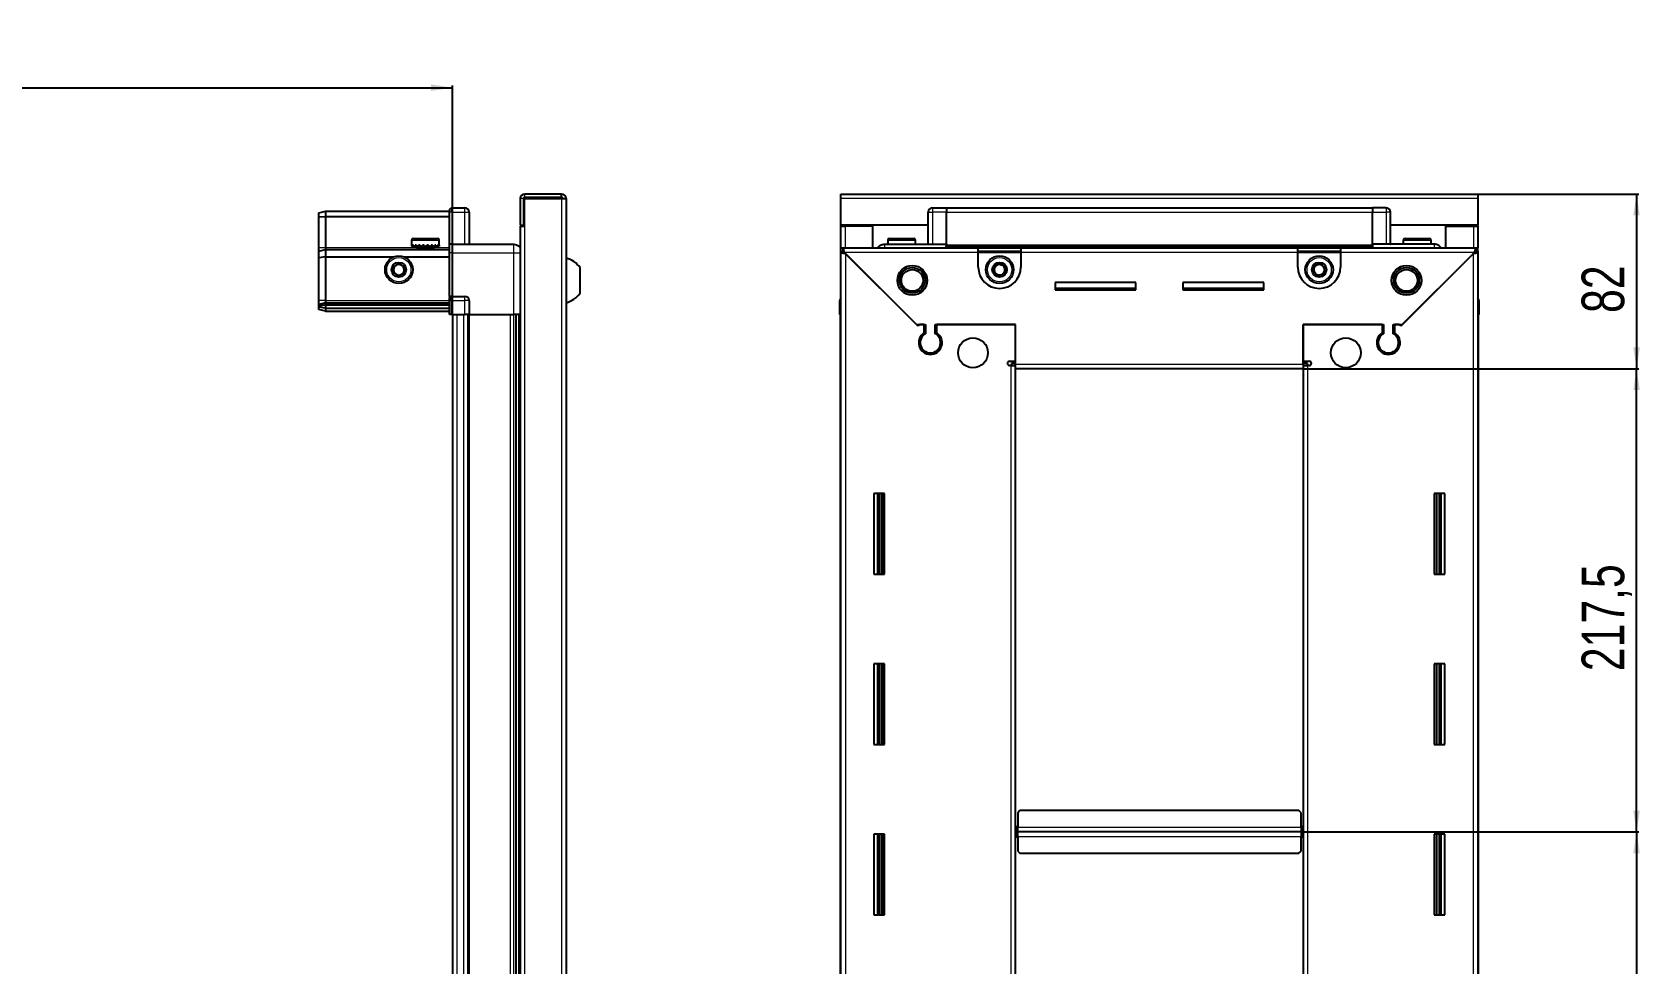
# Model space of a CAD drawing. Header units: millimetres. Extents: x 1014 to 4233, y -2058 to 1238.
# Drawn here: x 3478 to 4233, y 732 to 1169 of the extents above; entities that cross this region are included whole.
import ezdxf

# ---------------------------------------------------------------- set-up
doc = ezdxf.new("R2010")
doc.units = ezdxf.units.MM
doc.layers.add('FORMAT', color=7, linetype='Continuous')
doc.styles.add('SLDTEXTSTYLE0', font='TXT', dxfattribs={"width": 0.75})
doc.dimstyles.new('SLDDIMSTYLE0', dxfattribs={"dimtxt": 20, "dimasz": 10, "dimexe": 0, "dimexo": 0.0625, "dimgap": 5, "dimtad": 2, "dimdec": 1, "dimrnd": 1e-09, "dimzin": 12, "dimdsep": 46, "dimtxsty": 'SLDTEXTSTYLE0', "dimsah": 1, "dimcen": 0.09, "dimadec": 0, "dimazin": 3, "dimtfac": 1, "dimtofl": 0, "dimtmove": 0, "dimatfit": 3, "dimfxl": 0, "dimfrac": 2, "dimtolj": 1, "dimtzin": 12, "dimarcsym": 0})

# ---------------------------------------------------------------- blocks, each defined once
blk = doc.blocks.new('_D_4')
at = {"layer": 'FORMAT'}
for p, q in [((1575.39, 1036.58), (1575.39, 1144.07)), ((1575.39, 1143.07), (3675.39, 1143.07)), ((3675.39, 1036.58), (3675.39, 1144.07))]:
    blk.add_line(p, q, dxfattribs=at)
for points in [[(1575.39, 1143.07), (1585.39, 1141.53), (1585.39, 1144.61)], [(3675.39, 1143.07), (3665.39, 1144.61), (3665.39, 1141.53)]]:
    blk.add_solid(points, dxfattribs=at)
at = {"layer": 'FORMAT', "insert": (2595.84, 1168.85), "char_height": 20, "attachment_point": 1, "style": 'SLDTEXTSTYLE0'}
blk.add_mtext('2100', dxfattribs=at)
blk = doc.blocks.new('_D_5')
at = {"layer": 'FORMAT'}
for p, q in [((4156.76, 1093.07), (4232.25, 1093.07)), ((4231.25, 1093.07), (4231.25, 1011.07)), ((4074.76, 1011.07), (4232.25, 1011.07))]:
    blk.add_line(p, q, dxfattribs=at)
for points in [[(4231.25, 1093.07), (4229.71, 1083.07), (4232.78, 1083.07)], [(4231.25, 1011.07), (4232.78, 1021.07), (4229.71, 1021.07)]]:
    blk.add_solid(points, dxfattribs=at)
at = {"layer": 'FORMAT', "insert": (4205.46, 1037.29), "char_height": 20, "attachment_point": 1, "rotation": 90, "style": 'SLDTEXTSTYLE0'}
blk.add_mtext('82', dxfattribs=at)
blk = doc.blocks.new('_D_6')
at = {"layer": 'FORMAT'}
for p, q in [((4074.76, 1011.07), (4232.25, 1011.07)), ((4231.25, 793.57), (4231.25, 1011.07)), ((4073.76, 793.57), (4232.25, 793.57))]:
    blk.add_line(p, q, dxfattribs=at)
for points in [[(4231.25, 1011.07), (4229.71, 1001.07), (4232.78, 1001.07)], [(4231.25, 793.57), (4232.78, 803.57), (4229.71, 803.57)]]:
    blk.add_solid(points, dxfattribs=at)
at = {"layer": 'FORMAT', "insert": (4205.46, 869.07), "char_height": 20, "attachment_point": 1, "rotation": 90, "style": 'SLDTEXTSTYLE0'}
blk.add_mtext('217,5', dxfattribs=at)
blk = doc.blocks.new('_D_7')
at = {"layer": 'FORMAT'}
for p, q in [((4073.76, 793.57), (4232.25, 793.57)), ((4231.25, 793.57), (4231.25, 593.57)), ((4073.76, 593.57), (4232.25, 593.57))]:
    blk.add_line(p, q, dxfattribs=at)
for points in [[(4231.25, 793.57), (4229.71, 783.57), (4232.78, 783.57)], [(4231.25, 593.57), (4232.78, 603.57), (4229.71, 603.57)]]:
    blk.add_solid(points, dxfattribs=at)
at = {"layer": 'FORMAT', "insert": (4205.46, 671.4), "char_height": 20, "attachment_point": 1, "rotation": 90, "style": 'SLDTEXTSTYLE0'}
blk.add_mtext('200', dxfattribs=at)

msp = doc.modelspace()

# ---------------------------------------------------------------- linework, layer by layer
at = {"color": 7, "linetype": 'Continuous', "lineweight": 25}
for p, q in [((3707.24, 1090.97), (3707.24, 1078.57)), ((3708.74, 1090.97), (3708.74, 1078.57)), ((3709.24, 1078.07), (3709.24, 1090.97)), ((3709.24, 1090.97), (3726.64, 1090.97)), ((3726.64, 1093.07), (3709.34, 1093.07)), ((3726.64, 1091.57), (3709.34, 1091.57)), ((3726.64, 1091.57), (3726.64, 1093.07)), ((3726.64, 1090.97), (3728.74, 1090.97)), ((3728.74, 1090.97), (3728.74, 296.17)), ((3857.75, 1093.07), (4156.75, 1093.07)), ((3857.75, 1090.97), (3857.75, 1093.07)), ((3857.75, 1078.57), (3857.75, 1090.97)), ((4156.75, 1093.07), (4156.75, 1090.97)), ((4156.75, 1090.97), (4156.75, 1078.57)), ((3612.74, 1084.27), (3615.74, 1085.07)), ((3612.74, 1082.42), (3612.74, 1084.27)), ((3612.74, 1082.42), (3615.74, 1082.57)), ((3612.74, 1068.07), (3612.74, 1082.42)), ((3615.74, 1085.07), (3615.74, 1082.57)), ((3615.74, 1085.07), (3674.04, 1085.07)), ((3615.74, 1082.57), (3615.74, 1068.07)), ((3615.74, 1082.57), (3674.04, 1082.57)), ((3674.91, 1086.57), (3674.04, 1086.07)), ((3674.91, 1086.57), (3674.04, 1086.07)), ((3674.04, 1086.07), (3674.04, 1084.57)), ((3674.04, 1069.77), (3674.04, 1084.57)), ((3675.24, 1086.57), (3674.91, 1086.57)), ((3675.24, 1086.57), (3674.91, 1086.57)), ((3675.24, 1084.57), (3675.24, 1086.57)), ((3675.24, 1086.57), (3675.24, 1086.57)), ((3675.24, 1086.57), (3681.24, 1086.57)), ((3675.24, 1084.57), (3675.24, 1069.77)), ((3683.24, 1084.57), (3683.24, 1069.57)), ((3898.75, 1069.57), (3898.75, 1084.57)), ((3899.42, 1086.07), (3899.42, 1086.07)), ((3900.75, 1086.57), (3907.25, 1086.57)), ((3900.75, 1086.57), (3907.25, 1086.57)), ((3907.25, 1086.57), (3907.24, 1086.57)), ((3907.25, 1086.57), (3907.25, 1086.57)), ((3907.25, 1086.57), (3907.25, 1084.57)), ((4107.25, 1086.42), (3907.25, 1086.42)), ((3907.25, 1069.57), (3907.25, 1084.57)), ((4107.25, 1086.57), (4107.25, 1086.57)), ((4113.75, 1086.57), (4107.25, 1086.57)), ((4113.75, 1086.57), (4107.25, 1086.57)), ((4107.25, 1086.57), (4107.25, 1084.57)), ((4107.25, 1069.57), (4107.25, 1084.57)), ((4115.75, 1084.57), (4115.75, 1084.57)), ((4115.75, 1069.57), (4115.75, 1084.57)), ((3657.04, 1072.27), (3668.44, 1072.27)), ((3707.14, 1078.07), (3707.14, 309.07)), ((3707.14, 1078.07), (3709.24, 1078.07)), ((3707.24, 1078.57), (3708.74, 1078.57)), ((3898.75, 1078.57), (3857.75, 1078.57)), ((3857.75, 1078.07), (3857.75, 1078.57)), ((3857.75, 1078.07), (3859.85, 1078.07)), ((3857.75, 1067.82), (3857.75, 1078.07)), ((3859.25, 1078.07), (3859.25, 1078.57)), ((3872.75, 1078.07), (3859.85, 1078.07)), ((3872.75, 1067.82), (3872.75, 1078.07)), ((3880.55, 1072.27), (3891.95, 1072.27)), ((4156.75, 1078.57), (4115.75, 1078.57)), ((4122.55, 1072.27), (4133.95, 1072.27)), ((4141.75, 1067.82), (4141.75, 1078.07)), ((4141.75, 1078.07), (4154.65, 1078.07)), ((4154.65, 1078.07), (4156.75, 1078.07)), ((4155.25, 1078.07), (4155.25, 1078.57)), ((4156.75, 1078.07), (4156.75, 1078.57)), ((4156.75, 1078.07), (4156.75, 1067.82)), ((3612.74, 1066.27), (3612.74, 1068.07)), ((3612.74, 1066.27), (3615.74, 1067.07)), ((3612.74, 1063.24), (3612.74, 1066.27)), ((3615.74, 1068.07), (3615.74, 1067.07)), ((3615.74, 1067.07), (3615.74, 1063.57)), ((3615.74, 1067.07), (3674.04, 1067.07)), ((3656.24, 1071.47), (3656.24, 1068.57)), ((3656.24, 1068.57), (3656.28, 1068.57)), ((3656.4, 1069.07), (3656.28, 1069.07)), ((3656.28, 1069.07), (3656.28, 1068.57)), ((3656.28, 1068.57), (3656.4, 1068.57)), ((3656.4, 1069.07), (3656.4, 1068.57)), ((3656.4, 1068.57), (3656.81, 1068.57)), ((3657.15, 1069.07), (3656.81, 1069.07)), ((3656.81, 1069.07), (3656.81, 1068.57)), ((3656.81, 1068.57), (3657.15, 1068.57)), ((3657.15, 1069.07), (3657.15, 1068.57)), ((3657.15, 1068.57), (3657.92, 1068.57)), ((3658.45, 1069.07), (3657.92, 1069.07)), ((3657.92, 1069.07), (3657.92, 1068.57)), ((3657.92, 1068.57), (3658.45, 1068.57)), ((3658.34, 1068.57), (3658.34, 1068.47)), ((3658.34, 1068.47), (3667.14, 1068.47)), ((3658.45, 1069.07), (3658.45, 1068.57)), ((3658.45, 1068.57), (3659.51, 1068.57)), ((3658.74, 1068.07), (3659.43, 1067.59)), ((3658.74, 1068.07), (3666.74, 1068.07)), ((3659.43, 1067.59), (3658.74, 1067.1)), ((3658.74, 1067.1), (3658.74, 1067.07)), ((3658.74, 1067.1), (3666.74, 1067.1)), ((3659.43, 1067.59), (3666.05, 1067.59)), ((3660.17, 1069.07), (3659.51, 1069.07)), ((3659.51, 1069.07), (3659.51, 1068.57)), ((3659.51, 1068.57), (3660.17, 1068.57)), ((3660.17, 1069.07), (3660.17, 1068.57)), ((3660.17, 1068.57), (3661.41, 1068.57)), ((3662.14, 1069.07), (3661.41, 1069.07)), ((3661.41, 1069.07), (3661.41, 1068.57)), ((3661.41, 1068.57), (3661.84, 1068.57)), ((3661.84, 1069.07), (3661.84, 1068.57)), ((3662.14, 1069.07), (3662.14, 1068.57)), ((3662.14, 1068.57), (3663.44, 1068.57)), ((3664.17, 1069.07), (3663.44, 1069.07)), ((3663.44, 1069.07), (3663.44, 1068.57)), ((3663.71, 1069.07), (3663.71, 1068.57)), ((3663.71, 1068.57), (3664.17, 1068.57)), ((3664.17, 1069.07), (3664.17, 1068.57)), ((3664.17, 1068.57), (3665.4, 1068.57)), ((3666.06, 1069.07), (3665.4, 1069.07)), ((3665.4, 1069.07), (3665.4, 1068.57)), ((3665.4, 1068.57), (3666.06, 1068.57)), ((3666.05, 1067.59), (3666.74, 1068.07)), ((3666.74, 1067.1), (3666.05, 1067.59)), ((3666.06, 1069.07), (3666.06, 1068.57)), ((3666.06, 1068.57), (3667.1, 1068.57)), ((3666.74, 1067.07), (3666.74, 1067.1)), ((3667.62, 1069.07), (3667.1, 1069.07)), ((3667.1, 1069.07), (3667.1, 1068.57)), ((3667.1, 1068.57), (3667.62, 1068.57)), ((3667.14, 1068.47), (3667.14, 1068.57)), ((3667.62, 1069.07), (3667.62, 1068.57)), ((3667.62, 1068.57), (3668.38, 1068.57)), ((3668.71, 1069.07), (3668.38, 1069.07)), ((3668.38, 1069.07), (3668.38, 1068.57)), ((3668.38, 1068.57), (3668.71, 1068.57)), ((3668.71, 1069.07), (3668.71, 1068.57)), ((3668.71, 1068.57), (3669.11, 1068.57)), ((3669.22, 1069.07), (3669.11, 1069.07)), ((3669.11, 1069.07), (3669.11, 1068.57)), ((3669.11, 1068.57), (3669.22, 1068.57)), ((3669.22, 1069.07), (3669.22, 1068.57)), ((3669.22, 1068.57), (3669.24, 1068.57)), ((3669.24, 1068.57), (3669.24, 1071.47)), ((3674.04, 1069.57), (3674.04, 1069.77)), ((3675.24, 1069.57), (3674.04, 1069.57)), ((3674.04, 1065.57), (3674.04, 1069.57)), ((3674.04, 1045.27), (3674.04, 1065.57)), ((3675.24, 1069.77), (3675.24, 1069.57)), ((3675.24, 1069.57), (3675.24, 1065.57)), ((3675.24, 1069.57), (3704.24, 1069.57)), ((3675.24, 1065.57), (3675.24, 1045.27)), ((3857.75, 1066.32), (3857.75, 1067.82)), ((3857.75, 1067.82), (3858.75, 1067.82)), ((3857.75, 1065.82), (3857.75, 1066.32)), ((3857.75, 1066.32), (3858.75, 1066.32)), ((3857.75, 321.32), (3857.75, 1065.82)), ((3859.25, 1065.82), (3857.75, 1065.82)), ((3858.75, 1066.32), (3858.75, 1067.82)), ((3858.75, 1067.82), (3922.25, 1067.82)), ((3859.35, 1065.72), (3893.25, 1031.82)), ((3893.95, 1031.12), (3859.85, 1065.22)), ((3878.25, 1069.57), (3907.25, 1069.57)), ((3879.75, 1071.47), (3879.75, 1069.57)), ((3892.75, 1069.57), (3892.75, 1071.47)), ((3907.17, 1067.82), (3907.25, 1069.54)), ((3907.25, 1069.57), (3907.25, 1069.07)), ((3907.25, 1068.42), (4107.25, 1068.42)), ((3922.25, 1065.72), (3922.25, 1067.82)), ((3922.25, 1067.82), (3942.25, 1067.82)), ((3922.25, 1066.32), (3942.25, 1066.32)), ((3922.25, 1058.82), (3922.25, 1065.72)), ((3942.25, 1067.82), (3942.25, 1065.72)), ((3942.25, 1067.82), (4072.25, 1067.82)), ((3942.25, 1065.72), (3942.25, 1058.82)), ((4072.25, 1065.72), (4072.25, 1067.82)), ((4072.25, 1067.82), (4092.25, 1067.82)), ((4072.25, 1066.32), (4092.25, 1066.32)), ((4072.25, 1058.82), (4072.25, 1065.72)), ((4092.25, 1067.82), (4155.75, 1067.82)), ((4092.25, 1067.82), (4092.25, 1065.72)), ((4092.25, 1065.72), (4092.25, 1058.82)), ((4107.25, 1069.57), (4107.25, 1069.07)), ((4136.25, 1069.57), (4107.25, 1069.57)), ((4107.25, 1069.54), (4107.32, 1067.82)), ((4154.65, 1065.22), (4120.55, 1031.12)), ((4121.25, 1031.82), (4155.15, 1065.72)), ((4121.75, 1071.47), (4121.75, 1069.57)), ((4134.75, 1069.57), (4134.75, 1071.47)), ((4155.25, 1065.82), (4156.75, 1065.82)), ((4155.75, 1066.32), (4155.75, 1067.82)), ((4155.75, 1067.82), (4156.75, 1067.82)), ((4155.75, 1066.32), (4156.75, 1066.32)), ((4156.75, 1066.32), (4156.75, 1067.82)), ((4156.75, 1066.32), (4156.75, 1065.82)), ((4156.75, 1065.82), (4156.75, 321.32)), ((3615.74, 1063.57), (3612.74, 1063.24)), ((3612.74, 1043.07), (3612.74, 1063.24)), ((3615.74, 1063.57), (3615.74, 1043.07)), ((3615.74, 1063.57), (3647.74, 1063.57)), ((3652.74, 1063.57), (3674.04, 1063.57)), ((3735.34, 1046.57), (3735.34, 1058.57)), ((3996.25, 1051.57), (3958.25, 1051.57)), ((3958.25, 1051.57), (3958.25, 1048.07)), ((3996.25, 1048.07), (3996.25, 1051.57)), ((4056.25, 1051.57), (4018.25, 1051.57)), ((4018.25, 1051.57), (4018.25, 1048.07)), ((4056.25, 1048.07), (4056.25, 1051.57)), ((3612.74, 1041.27), (3612.74, 1043.07)), ((3615.74, 1042.07), (3612.74, 1041.27)), ((3615.74, 1043.07), (3615.74, 1042.07)), ((3615.74, 1042.07), (3615.74, 1041.07)), ((3615.74, 1042.07), (3674.04, 1042.07)), ((3674.04, 1045.07), (3674.04, 1045.27)), ((3675.24, 1045.07), (3674.04, 1045.07)), ((3674.04, 1045.07), (3674.04, 1044.39)), ((3674.04, 1036.57), (3674.04, 1044.39)), ((3674.91, 1043.07), (3674.91, 1036.57)), ((3675.24, 1045.27), (3675.24, 1045.07)), ((3675.24, 1043.07), (3675.24, 1045.07)), ((3675.24, 1045.07), (3681.24, 1045.07)), ((3675.24, 1043.07), (3675.24, 1045.07)), ((3675.24, 1043.07), (3675.24, 1036.57)), ((3683.24, 1043.07), (3683.24, 1036.57)), ((3857.24, 1043.07), (3857.24, 1036.57)), ((3857.25, 1036.57), (3857.25, 1043.07)), ((3996.25, 1048.82), (3958.25, 1048.82)), ((3958.25, 1048.07), (3996.25, 1048.07)), ((4056.25, 1048.82), (4018.25, 1048.82)), ((4018.25, 1048.07), (4056.25, 1048.07)), ((4156.75, 1044.39), (4156.75, 1044.39)), ((4157.25, 1043.07), (4157.25, 1036.57)), ((4157.25, 1036.57), (4157.25, 1043.07)), ((3612.74, 1040.53), (3612.74, 1041.27)), ((3615.74, 1041.07), (3612.74, 1040.53)), ((3612.74, 1040.03), (3612.74, 1040.53)), ((3612.74, 1038.87), (3612.74, 1040.03)), ((3615.74, 1039.57), (3612.74, 1040.03)), ((3615.74, 1038.07), (3612.74, 1038.87)), ((3615.74, 1041.07), (3615.74, 1039.57)), ((3615.74, 1041.07), (3674.04, 1041.07)), ((3615.74, 1039.57), (3674.04, 1039.57)), ((3615.74, 1039.57), (3615.74, 1038.07)), ((3615.74, 1038.07), (3674.04, 1038.07)), ((3674.91, 1036.57), (3674.04, 1036.57)), ((3675.24, 1036.57), (3674.91, 1036.57)), ((3675.24, 1036.57), (3681.24, 1036.57)), ((3675.39, 1036.57), (3675.39, 350.57)), ((3683.24, 1036.57), (3681.24, 1036.57)), ((3682.59, 1036.57), (3682.59, 350.57)), ((3683.24, 1036.57), (3704.24, 1036.57)), ((3705.27, 350.57), (3705.27, 1036.57)), ((3705.3, 350.57), (3705.3, 1036.57)), ((3707.09, 1036.57), (3707.09, 350.57)), ((3857.24, 1036.57), (3857.25, 1036.57)), ((3857.75, 1036.57), (3857.25, 1036.57)), ((3857.4, 1036.57), (3857.4, 350.57)), ((4156.75, 1036.57), (4157.25, 1036.57)), ((4157.1, 350.57), (4157.1, 1036.57)), ((4157.25, 1036.57), (4157.25, 1036.57)), ((4157.25, 1036.57), (4157.25, 1036.57)), ((3893.25, 1031.82), (3897.45, 1031.82)), ((3894.65, 1031.82), (3893.95, 1031.12)), ((3896.75, 1031.82), (3894.65, 1031.82)), ((3896.75, 1031.82), (3896.75, 1027.93)), ((3897.45, 1031.82), (3897.45, 1027.53)), ((3902.05, 1031.82), (3939.75, 1031.82)), ((3902.05, 1027.53), (3902.05, 1031.82)), ((3902.75, 1027.93), (3902.75, 1031.82)), ((3939.75, 1031.82), (3902.75, 1031.82)), ((3939.75, 1014.57), (3939.75, 1031.82)), ((3939.75, 1013.17), (3939.75, 1031.82)), ((4074.75, 1031.82), (4074.75, 1014.57)), ((4111.75, 1031.82), (4074.75, 1031.82)), ((4074.75, 1031.82), (4112.45, 1031.82)), ((4074.75, 1013.17), (4074.75, 1031.82)), ((4111.75, 1031.82), (4111.75, 1027.93)), ((4112.45, 1031.82), (4112.45, 1027.53)), ((4117.05, 1031.82), (4121.25, 1031.82)), ((4117.05, 1027.53), (4117.05, 1031.82)), ((4119.85, 1031.82), (4117.75, 1031.82)), ((4117.75, 1027.93), (4117.75, 1031.82)), ((4120.55, 1031.12), (4119.85, 1031.82)), ((3897.75, 1018.96), (3897.75, 1018.2)), ((4116.75, 1018.96), (4116.75, 1018.2)), ((3936.9, 1014.57), (3939.75, 1014.57)), ((3937.65, 1012.57), (3936.9, 1012.57)), ((3937.65, 1012.57), (3939.75, 1012.57)), ((3939.75, 1013.57), (3937.75, 1013.57)), ((3937.75, 1013.57), (3937.75, 1012.57)), ((3939.75, 1011.07), (3939.75, 1013.17)), ((4074.75, 1014.57), (4077.6, 1014.57)), ((4076.75, 1013.57), (4074.75, 1013.57)), ((4074.75, 1013.17), (4074.75, 1011.07)), ((4074.75, 1012.57), (4076.85, 1012.57)), ((4076.75, 1012.57), (4076.75, 1013.57)), ((4077.6, 1012.57), (4076.85, 1012.57)), ((3939.75, 376.07), (3939.75, 1011.07)), ((4074.75, 1011.07), (3939.75, 1011.07)), ((4074.75, 1011.07), (4074.75, 376.07)), ((3878.25, 952.57), (3873.25, 952.57)), ((3873.25, 952.57), (3873.25, 914.57)), ((3875.4, 914.57), (3875.4, 952.57)), ((3877.19, 914.57), (3877.19, 952.57)), ((3877.22, 914.57), (3877.22, 952.57)), ((3878.25, 914.57), (3878.25, 952.57)), ((4136.25, 952.57), (4136.25, 914.57)), ((4141.25, 952.57), (4136.25, 952.57)), ((4137.27, 952.57), (4137.27, 914.57)), ((4137.3, 952.57), (4137.3, 914.57)), ((4139.1, 952.57), (4139.1, 914.57)), ((4141.25, 914.57), (4141.25, 952.57)), ((3873.25, 914.57), (3878.25, 914.57)), ((4136.25, 914.57), (4141.25, 914.57)), ((3878.25, 872.57), (3873.25, 872.57)), ((3873.25, 872.57), (3873.25, 834.57)), ((3875.4, 834.57), (3875.4, 872.57)), ((3877.19, 834.57), (3877.19, 872.57)), ((3877.22, 834.57), (3877.22, 872.57)), ((3878.25, 834.57), (3878.25, 872.57)), ((4136.25, 872.57), (4136.25, 834.57)), ((4141.25, 872.57), (4136.25, 872.57)), ((4137.27, 872.57), (4137.27, 834.57)), ((4137.3, 872.57), (4137.3, 834.57)), ((4139.1, 872.57), (4139.1, 834.57)), ((4141.25, 834.57), (4141.25, 872.57)), ((3873.25, 834.57), (3878.25, 834.57)), ((4136.25, 834.57), (4141.25, 834.57)), ((3941.75, 803.57), (3940.75, 802.57)), ((3940.75, 802.57), (3940.75, 795.67)), ((4072.75, 803.57), (3941.75, 803.57)), ((4073.75, 802.57), (4072.75, 803.57)), ((4073.75, 795.67), (4073.75, 802.57)), ((3878.25, 792.57), (3873.25, 792.57)), ((3873.25, 792.57), (3873.25, 754.57)), ((3875.4, 754.57), (3875.4, 792.57)), ((3877.19, 754.57), (3877.19, 792.57)), ((3877.22, 754.57), (3877.22, 792.57)), ((3878.25, 754.57), (3878.25, 792.57)), ((3940.5, 793.57), (3939.75, 793.57)), ((3940.75, 796.42), (3940.5, 796.42)), ((3940.5, 796.42), (3940.5, 793.57)), ((3940.5, 793.57), (3940.5, 790.72)), ((3940.75, 793.57), (3940.75, 795.67)), ((4073.75, 793.57), (3940.75, 793.57)), ((3940.75, 791.47), (3940.75, 793.57)), ((4074, 796.42), (4073.75, 796.42)), ((4073.75, 795.67), (4073.75, 793.57)), ((4073.75, 793.57), (4073.75, 791.47)), ((4074, 793.57), (4074, 796.42)), ((4074.75, 793.57), (4074, 793.57)), ((4074, 790.72), (4074, 793.57)), ((4136.25, 792.57), (4136.25, 754.57)), ((4141.25, 792.57), (4136.25, 792.57)), ((4137.27, 792.57), (4137.27, 754.57)), ((4137.3, 792.57), (4137.3, 754.57)), ((4139.1, 792.57), (4139.1, 754.57)), ((4141.25, 754.57), (4141.25, 792.57)), ((3940.5, 790.72), (3940.75, 790.72)), ((3940.75, 791.47), (3940.75, 784.57)), ((4073.75, 784.57), (4073.75, 791.47)), ((4073.75, 790.72), (4074, 790.72)), ((3940.75, 784.57), (3941.75, 783.57)), ((3941.75, 783.57), (4072.75, 783.57)), ((4072.75, 783.57), (4073.75, 784.57)), ((3873.25, 754.57), (3878.25, 754.57)), ((4136.25, 754.57), (4141.25, 754.57))]:
    msp.add_line(p, q, dxfattribs=at)
at = {"color": 8, "linetype": 'Continuous', "lineweight": 18}
for p, q in [((3708.74, 1090.97), (3707.24, 1090.97)), ((3709.34, 1091.57), (3709.34, 1093.07)), ((3726.64, 1090.97), (3726.64, 296.17)), ((4156.75, 1090.97), (3857.75, 1090.97)), ((3675.24, 1084.57), (3674.04, 1084.57)), ((3675.24, 1084.57), (3681.24, 1084.57)), ((3681.24, 1084.57), (3681.24, 1086.57)), ((3681.24, 1069.57), (3681.24, 1084.57)), ((3681.24, 1084.57), (3683.24, 1084.57)), ((3898.75, 1084.57), (3900.75, 1084.57)), ((3900.75, 1086.57), (3900.75, 1084.57)), ((3900.75, 1084.57), (3900.75, 1069.57)), ((3907.25, 1084.57), (3900.75, 1084.57)), ((4107.25, 1084.42), (3907.25, 1084.42)), ((4107.25, 1084.57), (4113.75, 1084.57)), ((4113.75, 1086.57), (4113.75, 1084.57)), ((4115.75, 1084.57), (4113.75, 1084.57)), ((4113.75, 1084.57), (4113.75, 1069.57)), ((3709.24, 1078.07), (3709.24, 309.07)), ((3859.85, 1078.07), (3859.85, 1078.57)), ((3859.85, 1067.82), (3859.85, 1078.07)), ((4154.65, 1078.57), (4154.65, 1078.07)), ((4154.65, 1078.07), (4154.65, 1067.82)), ((3612.74, 1068.07), (3615.74, 1068.07)), ((3615.74, 1068.07), (3658.74, 1068.07)), ((3656.24, 1071.47), (3669.24, 1071.47)), ((3666.74, 1068.07), (3674.04, 1068.07)), ((3674.04, 1069.77), (3675.24, 1069.77)), ((3675.24, 1065.57), (3674.04, 1065.57)), ((3675.24, 1065.57), (3704.24, 1065.57)), ((3704.24, 1036.57), (3704.24, 1065.57)), ((3922.25, 1065.72), (3859.35, 1065.72)), ((3859.85, 1065.22), (3859.85, 321.92)), ((3879.75, 1071.47), (3892.75, 1071.47)), ((4107.25, 1069.07), (3907.25, 1069.07)), ((4107.25, 1067.84), (3907.25, 1067.84)), ((3922.25, 1065.72), (3942.25, 1065.72)), ((4072.25, 1065.72), (3942.25, 1065.72)), ((4072.25, 1065.72), (4092.25, 1065.72)), ((4155.15, 1065.72), (4092.25, 1065.72)), ((4121.75, 1071.47), (4134.75, 1071.47)), ((4154.65, 321.92), (4154.65, 1065.22)), ((3615.74, 1043.07), (3612.74, 1043.07)), ((3615.74, 1043.07), (3674.04, 1043.07)), ((3674.04, 1045.27), (3675.24, 1045.27)), ((3675.24, 1043.07), (3674.91, 1043.07)), ((3675.24, 1043.07), (3681.24, 1043.07)), ((3681.24, 1043.07), (3681.24, 1045.07)), ((3683.24, 1043.07), (3681.24, 1043.07)), ((3681.24, 1036.57), (3681.24, 1043.07)), ((3857.75, 1043.07), (3857.25, 1043.07)), ((4156.75, 1043.07), (4157.25, 1043.07)), ((3677.39, 1036.57), (3677.39, 350.57)), ((3680.59, 1036.57), (3680.59, 350.57)), ((3683.24, 1036.57), (3683.24, 350.57)), ((3702.65, 350.57), (3702.65, 1036.57)), ((3704.06, 1036.57), (3704.06, 350.57)), ((3706.51, 350.57), (3706.51, 1036.57)), ((3937.65, 374.57), (3937.65, 1012.57)), ((3939.75, 1013.17), (4074.75, 1013.17)), ((4076.85, 1012.57), (4076.85, 374.57)), ((3874.75, 952.57), (3874.75, 914.57)), ((3875.98, 952.57), (3875.98, 914.57)), ((4138.51, 914.57), (4138.51, 952.57)), ((4139.75, 914.57), (4139.75, 952.57)), ((3874.75, 872.57), (3874.75, 834.57)), ((3875.98, 872.57), (3875.98, 834.57)), ((4138.51, 834.57), (4138.51, 872.57)), ((4139.75, 834.57), (4139.75, 872.57)), ((3874.75, 792.57), (3874.75, 754.57)), ((3875.98, 792.57), (3875.98, 754.57)), ((4073.75, 795.67), (3940.75, 795.67)), ((4138.51, 754.57), (4138.51, 792.57)), ((4139.75, 754.57), (4139.75, 792.57)), ((3940.75, 791.47), (4073.75, 791.47))]:
    msp.add_line(p, q, dxfattribs=at)
at = {"color": 7, "linetype": 'Continuous', "lineweight": 25}
for centre, radius in [((3650.24, 1057.57), 6.5), ((3650.24, 1057.57), 3.46), ((3891.25, 1052.57), 7), ((3891.25, 1052.57), 6.03), ((3891.25, 1052.57), 5.1), ((3932.25, 1057.57), 6.5), ((3932.25, 1057.57), 3.46), ((4082.25, 1057.57), 6.5), ((4082.25, 1057.57), 3.46), ((4123.25, 1052.57), 7), ((4123.25, 1052.57), 6.02), ((4123.25, 1052.57), 5.1), ((3919.75, 1018.57), 7), ((4094.75, 1018.57), 7)]:
    msp.add_circle(centre, radius, dxfattribs=at)
at = {"color": 8, "linetype": 'Continuous', "lineweight": 18}
for centre in [(3650.24, 1057.57), (3932.25, 1057.57), (4082.25, 1057.57)]:
    msp.add_circle(centre, 5.7, dxfattribs=at)
at = {"color": 7, "linetype": 'Continuous', "lineweight": 25}
for centre, radius, start, end in [((3709.34, 1090.97), 2.1, 90, 180), ((3709.34, 1090.97), 0.6, 90, 180), ((3726.64, 1090.97), 2.1, 0, 90), ((3726.64, 1090.97), 0.6, 0, 90), ((3681.24, 1084.57), 2, 360, 90), ((3900.75, 1084.57), 2, 90, 180), ((4113.75, 1084.57), 2, 0, 90), ((4113.75, 1084.57), 2, 0, 90), ((3657.04, 1071.47), 0.8, 90, 180), ((3668.44, 1071.47), 0.8, 0, 90), ((3880.55, 1071.47), 0.8, 90, 180), ((3891.95, 1071.47), 0.8, 0, 90), ((4122.55, 1071.47), 0.8, 90, 180), ((4133.95, 1071.47), 0.8, 0, 90), ((3658.34, 1068.07), 0.4, 0, 90), ((3667.14, 1068.07), 0.4, 90, 180), ((3898.55, 1069.77), 0.2, 270, 0), ((4115.95, 1069.77), 0.2, 180, 270), ((3650.24, 1057.57), 2.5, 120.74103, 180.74103), ((3650.24, 1057.57), 2.5, 180.74103, 240.74103), ((3650.24, 1057.57), 2.5, 60.74103, 120.74103), ((3650.24, 1057.57), 2.5, 0.74103, 60.74103), ((3650.24, 1057.57), 2.5, 300.74103, 0.74103), ((3725.72, 1051.55), 11.91, 36.1266, 75.29965), ((3932.25, 1058.82), 10, 180, 270), ((3932.25, 1057.57), 2.5, 134.01559, 194.01559), ((3932.25, 1057.57), 2.5, 194.01559, 254.01559), ((3932.25, 1057.57), 2.5, 74.01559, 134.01559), ((3932.25, 1058.82), 10, 270, 0), ((3932.25, 1057.57), 2.5, 14.01559, 74.01559), ((3932.25, 1057.57), 2.5, 314.01559, 14.01559), ((4082.25, 1058.82), 10, 180, 270), ((4082.25, 1057.57), 2.5, 160.11158, 220.11158), ((4082.25, 1057.57), 2.5, 100.11158, 160.11158), ((4082.25, 1057.57), 2.5, 40.11158, 100.11158), ((4082.25, 1058.82), 10, 270, 0), ((4082.25, 1057.57), 2.5, 280.11158, 340.11158), ((4082.25, 1057.57), 2.5, 340.11158, 40.11158), ((3650.24, 1057.57), 2.5, 240.74103, 300.74103), ((3932.25, 1057.57), 2.5, 254.01559, 314.01559), ((4082.25, 1057.57), 2.5, 220.11158, 280.11158), ((3681.24, 1043.07), 2, 0, 90), ((3725.72, 1053.6), 11.91, 284.70035, 323.8734), ((3859.25, 1043.07), 2, 138.59038, 180), ((4155.25, 1043.07), 2, 33.94202, 41.40962), ((4155.25, 1043.07), 2, 0, 41.40962), ((4155.25, 1043.07), 2, 360, 18.58003), ((3899.75, 1023.32), 5.5, 123.05573, 56.94427), ((3899.75, 1023.32), 4.8, 118.63099, 61.36901), ((4114.75, 1023.32), 5.5, 123.05573, 56.94427), ((4114.75, 1023.32), 4.8, 118.63099, 61.36901), ((3936.9, 1013.57), 1, 90, 270), ((4077.6, 1013.57), 1, 270, 90)]:
    msp.add_arc(centre, radius, start, end, dxfattribs=at)
msp.add_ellipse((3671.45, 1043.07), major_axis=(3.46, 0), ratio=0.57735, start_param=0, end_param=0.722734, dxfattribs=at)
for points, knots in [([(3704.24, 1069.57), (3704.68, 1069.52), (3705.36, 1069.45), (3706.18, 1069.01), (3706.73, 1068.58), (3707.01, 1068.2), (3707.14, 1068.02)], [0, 0, 0, 0, 0.384298, 0.591173, 0.802437, 1, 1, 1, 1]), ([(3857.75, 1065.82), (3857.77, 1065.78), (3857.82, 1065.69), (3858.22, 1065.55), (3858.77, 1065.42), (3859.35, 1065.31), (3859.72, 1065.24), (3859.85, 1065.22)], [0, 0, 0, 0, 0.230255, 0.448522, 0.666786, 0.88505, 1, 1, 1, 1]), ([(3859.35, 1065.72), (3859.3, 1065.97), (3859.21, 1066.47), (3859.08, 1067.11), (3858.94, 1067.57), (3858.83, 1067.79), (3858.77, 1067.81), (3858.75, 1067.82)], [0, 0, 0, 0, 0.230255, 0.448522, 0.666786, 0.88505, 1, 1, 1, 1]), ([(3875.03, 1067.82), (3875.15, 1068.02), (3875.54, 1068.67), (3876.69, 1069.38), (3877.73, 1069.51), (3878.25, 1069.57)], [0, 0, 0, 0, 0.1822499, 0.5911249, 1, 1, 1, 1]), ([(3907.25, 1069.57), (3907.25, 1069.53), (3907.25, 1069.46), (3907.25, 1068.84), (3907.25, 1068.28), (3907.25, 1067.91), (3907.25, 1067.9)], [0, 0, 0, 0, 0.330266, 0.660532, 0.990799, 1, 1, 1, 1]), ([(4107.25, 1069.57), (4107.25, 1069.53), (4107.25, 1069.46), (4107.25, 1068.84), (4107.25, 1068.28), (4107.25, 1067.91), (4107.25, 1067.9)], [0, 0, 0, 0, 0.330266, 0.660532, 0.990799, 1, 1, 1, 1]), ([(4139.46, 1067.82), (4139.34, 1068.02), (4138.95, 1068.67), (4137.8, 1069.38), (4136.76, 1069.51), (4136.25, 1069.57)], [0, 0, 0, 0, 0.18225, 0.591125, 1, 1, 1, 1]), ([(4154.65, 1065.22), (4154.9, 1065.27), (4155.39, 1065.36), (4156.03, 1065.49), (4156.5, 1065.62), (4156.72, 1065.73), (4156.74, 1065.8), (4156.75, 1065.82)], [0, 0, 0, 0, 0.2302553, 0.4485219, 0.6667858, 0.8850496, 1, 1, 1, 1]), ([(4155.75, 1067.82), (4155.7, 1067.79), (4155.61, 1067.74), (4155.48, 1067.35), (4155.34, 1066.79), (4155.23, 1066.21), (4155.17, 1065.85), (4155.15, 1065.72)], [0, 0, 0, 0, 0.230255, 0.448522, 0.666786, 0.88505, 1, 1, 1, 1]), ([(3647.73, 1058.98), (3648.17, 1059.25), (3649, 1059.74), (3649.82, 1060.23), (3650.21, 1060.46)], [0, 0, 0, 0, 0.534686, 1, 1, 1, 1]), ([(3647.76, 1056.1), (3647.76, 1056.22), (3647.75, 1056.82), (3647.74, 1057.81), (3647.73, 1058.64), (3647.73, 1058.98)], [0, 0, 0, 0, 0.133125, 0.637099, 1, 1, 1, 1]), ([(3650.21, 1060.46), (3650.66, 1060.21), (3651.5, 1059.73), (3652.34, 1059.26), (3652.73, 1059.05)], [0, 0, 0, 0, 0.534686, 1, 1, 1, 1]), ([(3652.73, 1059.05), (3652.73, 1058.7), (3652.74, 1057.88), (3652.75, 1056.88), (3652.76, 1056.29), (3652.76, 1056.16)], [0, 0, 0, 0, 0.362901, 0.866875, 1, 1, 1, 1]), ([(3929.47, 1058.37), (3929.84, 1058.72), (3930.53, 1059.39), (3931.22, 1060.06), (3931.55, 1060.37)], [0, 0, 0, 0, 0.534686, 1, 1, 1, 1]), ([(3930.17, 1055.57), (3930.09, 1055.9), (3929.89, 1056.7), (3929.65, 1057.66), (3929.5, 1058.24), (3929.47, 1058.37)], [0, 0, 0, 0, 0.362901, 0.866875, 1, 1, 1, 1]), ([(3931.55, 1060.37), (3932.04, 1060.23), (3932.97, 1059.96), (3933.89, 1059.7), (3934.32, 1059.58)], [0, 0, 0, 0, 0.534686, 1, 1, 1, 1]), ([(3935.02, 1056.78), (3934.65, 1056.42), (3933.96, 1055.75), (3933.27, 1055.08), (3932.94, 1054.77)], [0, 0, 0, 0, 0.534686, 1, 1, 1, 1]), ([(3934.32, 1059.58), (3934.35, 1059.46), (3934.5, 1058.87), (3934.74, 1057.91), (3934.94, 1057.11), (3935.02, 1056.78)], [0, 0, 0, 0, 0.133125, 0.637099, 1, 1, 1, 1]), ([(4079.4, 1057.06), (4079.45, 1057.18), (4079.65, 1057.74), (4079.99, 1058.68), (4080.27, 1059.45), (4080.39, 1059.78)], [0, 0, 0, 0, 0.133125, 0.637099, 1, 1, 1, 1]), ([(4081.26, 1054.86), (4080.93, 1055.25), (4080.31, 1055.99), (4079.69, 1056.72), (4079.4, 1057.06)], [0, 0, 0, 0, 0.5346859, 1, 1, 1, 1]), ([(4080.39, 1059.78), (4080.89, 1059.87), (4081.84, 1060.04), (4082.79, 1060.21), (4083.23, 1060.29)], [0, 0, 0, 0, 0.534686, 1, 1, 1, 1]), ([(4083.23, 1060.29), (4083.56, 1059.89), (4084.18, 1059.15), (4084.8, 1058.42), (4085.09, 1058.08)], [0, 0, 0, 0, 0.534686, 1, 1, 1, 1]), ([(4085.09, 1058.08), (4084.97, 1057.75), (4084.69, 1056.98), (4084.35, 1056.04), (4084.15, 1055.48), (4084.1, 1055.36)], [0, 0, 0, 0, 0.362901, 0.866875, 1, 1, 1, 1]), ([(3650.28, 1054.68), (3649.83, 1054.94), (3648.99, 1055.41), (3648.15, 1055.88), (3647.76, 1056.1)], [0, 0, 0, 0, 0.534686, 1, 1, 1, 1]), ([(3652.76, 1056.16), (3652.32, 1055.9), (3651.49, 1055.4), (3650.67, 1054.91), (3650.28, 1054.68)], [0, 0, 0, 0, 0.534686, 1, 1, 1, 1]), ([(3932.94, 1054.77), (3932.45, 1054.91), (3931.52, 1055.18), (3930.6, 1055.44), (3930.17, 1055.57)], [0, 0, 0, 0, 0.534686, 1, 1, 1, 1]), ([(4084.1, 1055.36), (4083.6, 1055.27), (4082.65, 1055.1), (4081.7, 1054.93), (4081.26, 1054.86)], [0, 0, 0, 0, 0.5346859, 1, 1, 1, 1]), ([(3707.09, 1036.57), (3707.06, 1036.57), (3706.84, 1036.57), (3706.12, 1036.57), (3705.16, 1036.57), (3704.5, 1036.57), (3704.24, 1036.57)], [0, 0, 0, 0, 0.071707, 0.420979, 0.770251, 1, 1, 1, 1])]:
    msp.add_open_spline(points, degree=3, knots=knots, dxfattribs=at)
at = {"color": 8, "linetype": 'Continuous', "lineweight": 18}
msp.add_open_spline([(3704.24, 1065.57), (3704.24, 1066.1), (3704.24, 1067.14), (3704.24, 1068.47), (3704.24, 1069.39), (3704.24, 1069.51), (3704.24, 1069.57)], degree=3, dxfattribs=at)
for points, knots in [([(3704.24, 1065.57), (3704.68, 1065.57), (3705.36, 1065.57), (3706.18, 1065.57), (3706.73, 1065.57), (3707.01, 1065.57), (3707.14, 1065.57)], [0, 0, 0, 0, 0.384298, 0.591173, 0.802437, 1, 1, 1, 1]), ([(3878.25, 1069.57), (3878.25, 1069.52), (3878.25, 1069.45), (3878.25, 1069.02), (3878.25, 1068.56), (3878.25, 1068.15), (3878.25, 1067.88), (3878.25, 1067.82)], [0, 0, 0, 0, 0.359753, 0.553414, 0.751185, 0.948956, 1, 1, 1, 1]), ([(4136.25, 1069.57), (4136.25, 1069.52), (4136.25, 1069.45), (4136.25, 1069.02), (4136.25, 1068.56), (4136.25, 1068.15), (4136.25, 1067.88), (4136.25, 1067.82)], [0, 0, 0, 0, 0.3597529, 0.5534142, 0.7511852, 0.9489563, 1, 1, 1, 1])]:
    msp.add_open_spline(points, degree=3, knots=knots, dxfattribs=at)
at = {"color": 7, "linetype": 'Continuous', "lineweight": 25}
for points in [[(3859.35, 1065.72), (3859.3, 1065.8), (3859.2, 1065.96), (3859.05, 1066.16), (3858.9, 1066.29), (3858.8, 1066.31), (3858.75, 1066.32)], [(3859.25, 1065.82), (3859.25, 1065.77), (3859.27, 1065.67), (3859.41, 1065.52), (3859.61, 1065.37), (3859.77, 1065.27), (3859.85, 1065.22)], [(4154.65, 1065.22), (4154.72, 1065.27), (4154.88, 1065.37), (4155.08, 1065.52), (4155.22, 1065.67), (4155.24, 1065.77), (4155.25, 1065.82)], [(4155.75, 1066.32), (4155.7, 1066.31), (4155.6, 1066.29), (4155.45, 1066.16), (4155.3, 1065.96), (4155.2, 1065.8), (4155.15, 1065.72)]]:
    msp.add_open_spline(points, degree=3, dxfattribs=at)

# ---------------------------------------------------------------- dimensions: what is measured, and where the dimension line sits
at = {"layer": 'FORMAT'}
for base, p1, p2, angle, picture, middle in [((3675.39, 1143.07), (1575.39, 1036.57), (3675.39, 1036.57), 0, '_D_4', (2625.39, 1143.07)), ((4231.25, 1011.07), (4156.75, 1093.07), (4074.75, 1011.07), 90, '_D_5', (4231.25, 1052.07)), ((4231.25, 1011.07), (4073.75, 793.57), (4074.75, 1011.07), 90, '_D_6', (4231.25, 902.32)), ((4231.25, 593.57), (4073.75, 793.57), (4073.75, 593.57), 90, '_D_7', (4231.25, 693.57))]:
    dim = msp.add_linear_dim(base=base, p1=p1, p2=p2, angle=angle, dimstyle='SLDDIMSTYLE0', dxfattribs=at)
    dim.commit()
    dim.dimension.update_dxf_attribs({"geometry": picture, "text_midpoint": middle, "dimtype": 160})

doc.saveas('drawing.dxf')
